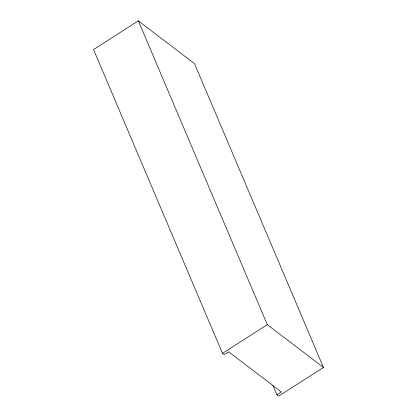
<?xml version="1.0" encoding="UTF-8"?>
<svg xmlns="http://www.w3.org/2000/svg" width="417" height="417" viewBox="0 0 417 417"><rect width="100%" height="100%" fill="white"/><g stroke="black" fill="none" stroke-linecap="round" stroke-linejoin="round"><path stroke-width="0.63" d="M276.982 394.868L278.66 396.15L323.462 367.44L194.504 63.639L138.34 20.85L93.538 49.56L222.496 353.361L224.174 354.638L228.641 351.776L281.444 392.011L276.982 394.868L272.942 385.35M222.496 353.361L267.292 324.65L323.462 367.44M138.34 20.85L267.292 324.65"/></g></svg>
